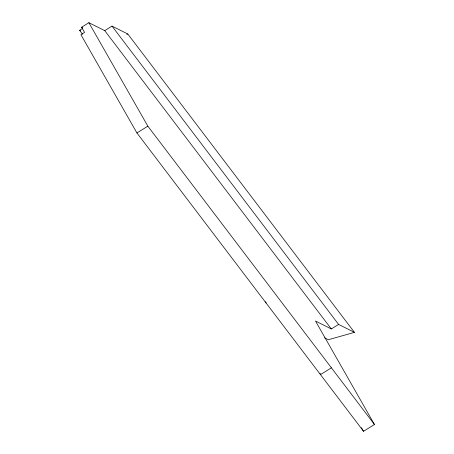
<?xml version="1.0" encoding="UTF-8"?>
<svg xmlns="http://www.w3.org/2000/svg" width="454" height="454" viewBox="0 0 454 454"><rect width="100%" height="100%" fill="white"/><g stroke="black" fill="none" stroke-linecap="round" stroke-linejoin="round"><path stroke-width="0.68" d="M331.324 328.963L315.485 321.029L374.448 424.496L363.529 431.3L136.932 132.971L80.92 34.68L84.558 32.41L81.607 27.234L88.888 22.7L104.726 30.634L331.324 328.963L338.599 324.428L354.438 332.356L328.327 339.734L324.525 337.827M82.554 34.249L79.552 30.299L82.673 28.352M104.726 30.634L112.002 26.094L127.841 34.027L354.438 332.356M136.932 132.971L147.845 126.167L374.448 424.496M331.392 367.814L320.479 374.618L320.059 373.273M126.751 34.339L127.841 34.027M81.607 27.234L82.662 27.768M79.552 30.299L80.818 30.934M112.002 26.094L338.599 324.428M361.429 427.611L363.529 431.3M88.888 22.7L147.845 126.167M265.675 301.677L266.095 303.017"/></g></svg>
